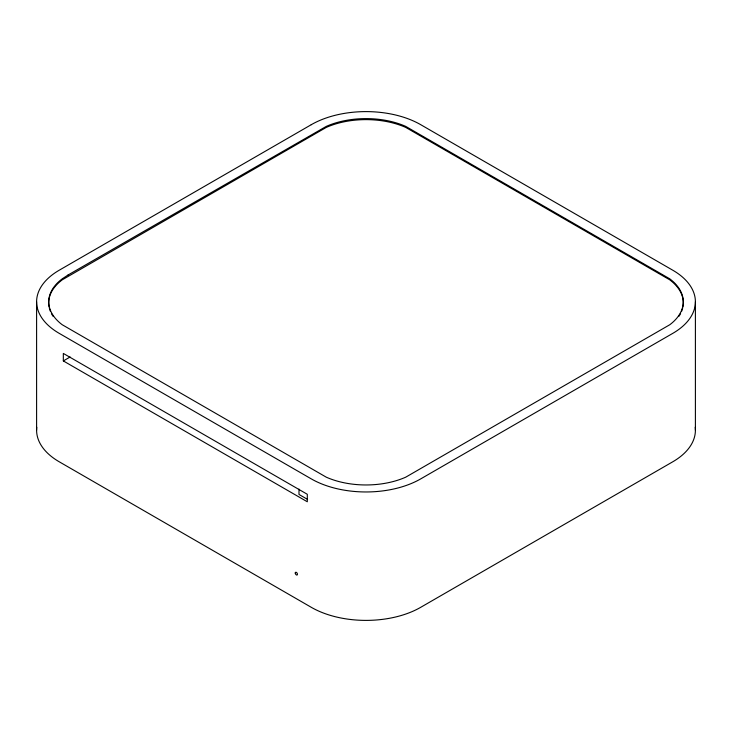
<?xml version="1.0" encoding="UTF-8"?>
<svg xmlns="http://www.w3.org/2000/svg" width="732" height="732" viewBox="0 0 732 732"><rect width="100%" height="100%" fill="white"/><g stroke="black" fill="none" stroke-linecap="round" stroke-linejoin="round"><path stroke-width="1.1" d="M63.327 360.922L307.303 501.768L307.303 494.283L63.327 353.428L63.327 360.922L70.144 356.987M307.577 499.407L298.995 494.448L298.995 489.095M695.4 301.785L695.4 430.215M36.6 301.785L36.6 430.215M53.061 316.306A65.276 37.689 0 0 1 51.414 313.497M50.526 311.594A65.276 37.689 0 0 1 49.282 307.715M49.081 306.735A65.276 37.689 0 0 1 62.211 279.853L326.262 127.414A65.276 37.689 0 0 1 405.738 127.414L669.789 279.853A65.276 37.689 0 0 1 682.919 306.735M682.718 307.715A65.276 37.689 0 0 1 681.474 311.594M680.586 313.497A65.276 37.689 0 0 1 678.939 316.306M36.765 427.287A77.409 44.689 0 0 0 59.274 461.81L311.265 607.304A77.409 44.689 0 0 0 420.735 607.304L672.726 461.81A77.409 44.689 0 0 0 695.235 427.287M68.103 274.967L62.211 278.846A65.276 37.689 0 0 0 62.211 324.733L326.262 477.173A65.276 37.689 0 0 0 405.738 477.173L669.789 324.733A65.276 37.689 0 0 0 669.789 278.846L405.738 126.398A65.276 37.689 0 0 0 326.262 126.398L68.103 274.967M311.265 124.696L59.274 270.19A77.409 44.689 0 0 0 59.274 333.389L311.265 478.874A77.409 44.689 0 0 0 420.735 478.874L672.726 333.389A77.409 44.689 0 0 0 672.726 270.19L420.735 124.696A77.409 44.689 0 0 0 311.265 124.696M295.261 573.01A1.546 0.897 60 0 0 296.908 575.05A1.546 0.897 60 0 0 296.899 572.854A1.546 0.897 60 0 0 295.261 573.01"/></g></svg>
